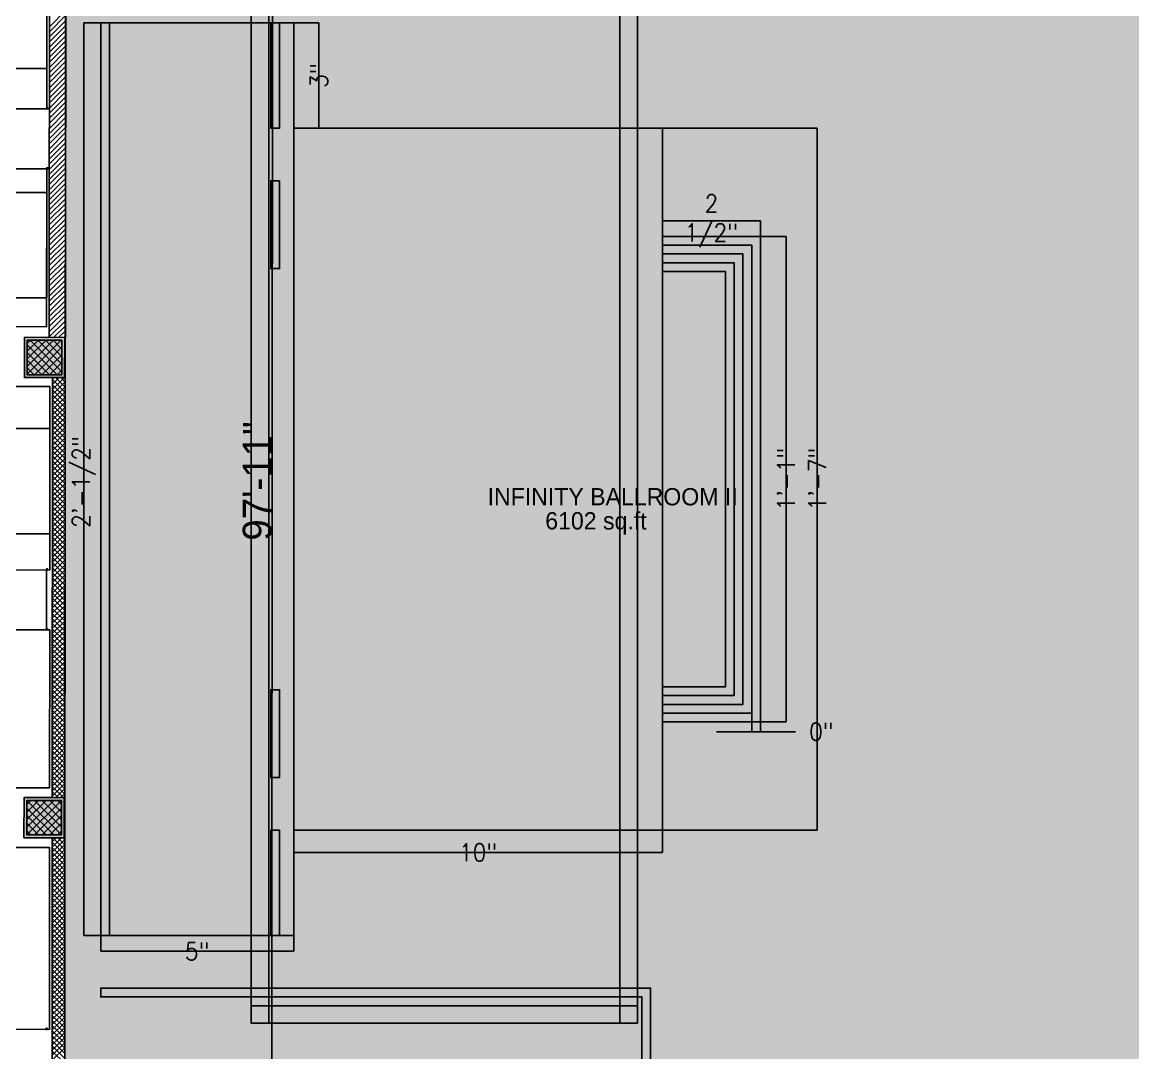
# Model space of a CAD drawing. Header units: millimetres. Extents: x -957 to 3394, y -3 to 3008.
# Drawn here: x 683 to 1442, y 1147 to 1851 of the extents above; entities that cross this region are included whole.
import ezdxf

# ---------------------------------------------------------------- set-up
doc = ezdxf.new("R2010")
doc.units = ezdxf.units.MM
for name, color, linetype in [('DIMENSION', 7, 'CONTINUOUS'), ('HATCH', 7, 'CONTINUOUS'), ('HATCHES', 7, 'CONTINUOUS'), ('PDF_FRAMING-COLUMN', 7, 'CONTINUOUS'), ('PDF_FRAMING-COLUMN_HATCH', 7, 'CONTINUOUS'), ('PDF_HATCH', 7, 'CONTINUOUS'), ('PDF_ID_LAYER', 7, 'CONTINUOUS'), ('PDF_SHREM-CAD_6_CABLE', 7, 'CONTINUOUS'), ('PDF_SHREM_ACOUSTIC_WALL', 7, 'CONTINUOUS'), ('PDF_TEXT', 7, 'CONTINUOUS'), ('PRE-FUNCTION', 7, 'CONTINUOUS'), ('TOIFA', 7, 'CONTINUOUS')]:
    doc.layers.add(name, color=color, linetype=linetype)
doc.styles.add('PDF_ARIAL', font='PDF_ARIAL')
doc.styles.get("Standard").update_dxf_attribs({"font": 'STANDARD'})
doc.dimstyles.get("Standard").update_dxf_attribs({"dimscale": 4, "dimtxt": 3, "dimasz": 3, "dimexe": 0, "dimexo": 0, "dimgap": 0.09, "dimtad": 0, "dimtoh": 1, "dimdec": 0, "dimlunit": 4, "dimtxsty": 'STANDARD', "dimcen": 0.09, "dimclrd": 256, "dimclre": 256, "dimclrt": 256, "dimadec": 0, "dimazin": 0, "dimtfac": 1, "dimtdec": 4, "dimtofl": 0, "dimtmove": 0, "dimatfit": 3, "dimfxl": 1, "dimtolj": 1, "dimtzin": 0, "dimarcsym": 0})

# ---------------------------------------------------------------- blocks, each defined once
blk = doc.blocks.new('*D1')
at = {"layer": 'DIMENSION', "linetype": 'ByBlock', "lineweight": -2}
for p, q in [((1120.29, 1778.71), (1226.17, 1778.71)), ((1226.17, 1778.71), (1226.17, 1298.71)), ((1120.29, 1298.71), (1226.17, 1298.71))]:
    blk.add_line(p, q, dxfattribs=at)
for points in [[(1226.17, 1778.71), (1228.17, 1766.71), (1224.17, 1766.71)], [(1226.17, 1298.71), (1224.17, 1310.71), (1228.17, 1310.71)]]:
    blk.add_solid(points, dxfattribs=at)
at = {"layer": 'DIMENSION', "linetype": 'CONTINUOUS', "lineweight": -2, "insert": (1226.17, 1538.71), "char_height": 12, "width": 34.6667, "attachment_point": 5, "rotation": 90}
blk.add_mtext('1\'-7"', dxfattribs=at)
blk = doc.blocks.new('*D2')
at = {"layer": 'DIMENSION', "linetype": 'ByBlock', "lineweight": -2}
for p, q in [((1120.29, 1715.3), (1187.29, 1715.3)), ((1120.29, 1704.71), (1120.29, 1715.3)), ((1187.29, 1704.71), (1187.29, 1715.3))]:
    blk.add_line(p, q, dxfattribs=at)
for points in [[(1120.29, 1715.3), (1132.29, 1717.3), (1132.29, 1713.3)], [(1187.29, 1715.3), (1175.29, 1713.3), (1175.29, 1717.3)]]:
    blk.add_solid(points, dxfattribs=at)
at = {"layer": 'DIMENSION', "linetype": 'CONTINUOUS', "lineweight": -2, "insert": (1153.79, 1715.3), "char_height": 12, "width": 48.3333, "attachment_point": 5}
blk.add_mtext('2 1/2"', dxfattribs=at)
blk = doc.blocks.new('*D3')
at = {"layer": 'DIMENSION', "linetype": 'ByBlock', "lineweight": -2}
for p, q in [((1187.29, 1704.71), (1204.76, 1704.71)), ((1204.76, 1704.71), (1204.76, 1372.71)), ((1187.29, 1372.71), (1204.76, 1372.71))]:
    blk.add_line(p, q, dxfattribs=at)
for points in [[(1204.76, 1704.71), (1206.76, 1692.71), (1202.76, 1692.71)], [(1204.76, 1372.71), (1202.76, 1384.71), (1206.76, 1384.71)]]:
    blk.add_solid(points, dxfattribs=at)
at = {"layer": 'DIMENSION', "linetype": 'CONTINUOUS', "lineweight": -2, "insert": (1204.76, 1538.71), "char_height": 12, "width": 32, "attachment_point": 5, "rotation": 90}
blk.add_mtext('1\'-1"', dxfattribs=at)
blk = doc.blocks.new('*D4')
at = {"layer": 'DIMENSION', "linetype": 'ByBlock', "lineweight": -2}
for p, q in [((1181.29, 1378.71), (1181.29, 1366.03)), ((1187.29, 1378.71), (1187.29, 1366.03)), ((1157.29, 1366.03), (1211.29, 1366.03))]:
    blk.add_line(p, q, dxfattribs=at)
for points in [[(1181.29, 1366.03), (1169.29, 1364.03), (1169.29, 1368.03)], [(1187.29, 1366.03), (1199.29, 1368.03), (1199.29, 1364.03)]]:
    blk.add_solid(points, dxfattribs=at)
at = {"layer": 'DIMENSION', "linetype": 'CONTINUOUS', "lineweight": -2, "insert": (1228.94, 1366.03), "char_height": 12, "width": 14, "attachment_point": 5}
blk.add_mtext('0"', dxfattribs=at)
blk = doc.blocks.new('*D5')
at = {"layer": 'DIMENSION', "linetype": 'ByBlock', "lineweight": -2}
for p, q in [((868.29, 1298.71), (868.29, 1283.51)), ((1120.29, 1298.71), (1120.29, 1283.51)), ((1120.29, 1283.51), (868.29, 1283.51))]:
    blk.add_line(p, q, dxfattribs=at)
for points in [[(868.29, 1283.51), (880.29, 1285.51), (880.29, 1281.51)], [(1120.29, 1283.51), (1108.29, 1281.51), (1108.29, 1285.51)]]:
    blk.add_solid(points, dxfattribs=at)
at = {"layer": 'DIMENSION', "linetype": 'CONTINUOUS', "lineweight": -2, "insert": (994.29, 1283.51), "char_height": 12, "width": 20.6667, "attachment_point": 5}
blk.add_mtext('10"', dxfattribs=at)
blk = doc.blocks.new('*D6')
at = {"layer": 'DIMENSION', "linetype": 'ByBlock', "lineweight": -2}
for p, q in [((736.29, 1226.71), (736.29, 1215.9)), ((868.29, 1226.71), (868.29, 1215.9)), ((736.29, 1215.9), (868.29, 1215.9))]:
    blk.add_line(p, q, dxfattribs=at)
for points in [[(736.29, 1215.9), (748.29, 1217.9), (748.29, 1213.9)], [(868.29, 1215.9), (856.29, 1213.9), (856.29, 1217.9)]]:
    blk.add_solid(points, dxfattribs=at)
at = {"layer": 'DIMENSION', "linetype": 'CONTINUOUS', "lineweight": -2, "insert": (802.29, 1215.9), "char_height": 12, "width": 14, "attachment_point": 5}
blk.add_mtext('5"', dxfattribs=at)
blk = doc.blocks.new('*D7')
at = {"layer": 'DIMENSION', "linetype": 'ByBlock', "lineweight": -2}
for p, q in [((868.29, 1850.71), (885.45, 1850.71)), ((885.45, 1850.71), (885.45, 1778.71)), ((868.29, 1778.71), (885.45, 1778.71))]:
    blk.add_line(p, q, dxfattribs=at)
for points in [[(885.45, 1850.71), (887.45, 1838.71), (883.45, 1838.71)], [(885.45, 1778.71), (883.45, 1790.71), (887.45, 1790.71)]]:
    blk.add_solid(points, dxfattribs=at)
at = {"layer": 'DIMENSION', "linetype": 'CONTINUOUS', "lineweight": -2, "insert": (885.45, 1814.71), "char_height": 12, "width": 14, "attachment_point": 5, "rotation": 90}
blk.add_mtext('3"', dxfattribs=at)
blk = doc.blocks.new('*D13')
at = {"layer": 'DIMENSION', "linetype": 'ByBlock', "lineweight": -2}
for p, q in [((724.79, 1850.71), (724.79, 1226.71)), ((736.29, 1850.71), (724.79, 1850.71)), ((736.29, 1226.71), (724.79, 1226.71))]:
    blk.add_line(p, q, dxfattribs=at)
for points in [[(724.79, 1850.71), (726.79, 1838.71), (722.79, 1838.71)], [(724.79, 1226.71), (722.79, 1238.71), (726.79, 1238.71)]]:
    blk.add_solid(points, dxfattribs=at)
at = {"layer": 'DIMENSION', "linetype": 'CONTINUOUS', "lineweight": -2, "insert": (724.79, 1536.78), "char_height": 12, "width": 53.3333, "attachment_point": 5, "rotation": 90}
blk.add_mtext('2\'-1/2"', dxfattribs=at)

msp = doc.modelspace()

# ---------------------------------------------------------------- hatches: boundary and pattern name
at = {"layer": 'HATCH'}
h = msp.add_hatch(color=178, dxfattribs=at)
h.paths.add_polyline_path([(868.29, 1850.71), (736.29, 1850.71), (736.29, 1226.71), (868.29, 1226.71)], flags=0)
h.paths.add_polyline_path([(1120.29, 1778.71), (868.29, 1778.71), (868.29, 1298.71), (1120.29, 1298.71)], flags=0)
h.paths.add_polyline_path([(1163.29, 1680.71), (1120.29, 1680.71), (1120.29, 1396.71), (1163.29, 1396.71)], flags=0)
h.paths.add_polyline_path([(1169.29, 1686.71), (1120.29, 1686.71), (1120.29, 1680.71), (1163.29, 1680.71), (1163.29, 1396.71), (1120.29, 1396.71), (1120.29, 1390.71), (1169.29, 1390.71)], flags=0)
h.paths.add_polyline_path([(1175.29, 1692.71), (1120.29, 1692.71), (1120.29, 1686.71), (1169.29, 1686.71), (1169.29, 1390.71), (1120.29, 1390.71), (1120.29, 1384.71), (1175.29, 1384.71)], flags=0)
h = msp.add_hatch(dxfattribs=at)
h.set_pattern_fill('ANSI31', color=9, style=0)
h.set_pattern_definition([])
h.paths.add_polyline_path([(736.29, 1226.71), (742.29, 1226.71), (742.29, 1850.71), (736.29, 1850.71)], flags=0)
h.paths.add_polyline_path([(852.55, 1682.71), (858.55, 1682.71), (858.55, 1742.71), (852.55, 1742.71)], flags=0)
h.paths.add_polyline_path([(852.55, 1778.71), (858.55, 1778.71), (858.55, 1850.71), (852.55, 1850.71)], flags=0)
h.paths.add_polyline_path([(858.55, 1394.71), (852.55, 1394.71), (852.55, 1334.71), (858.55, 1334.71)], flags=0)
h.paths.add_polyline_path([(858.55, 1298.71), (852.55, 1298.71), (852.55, 1226.71), (858.55, 1226.71)], flags=0)
h = msp.add_hatch(color=178, dxfattribs=at)
h.paths.add_polyline_path([(1175.29, 1384.71), (1120.29, 1384.71), (1120.29, 1378.71), (1181.29, 1378.71), (1181.29, 1698.71), (1120.29, 1698.71), (1120.29, 1692.71), (1175.29, 1692.71)], flags=0)
h.paths.add_polyline_path([(1187.29, 1704.71), (1120.29, 1704.71), (1120.29, 1698.71), (1181.29, 1698.71), (1181.29, 1378.71), (1120.29, 1378.71), (1120.29, 1372.71), (1187.29, 1372.71)], flags=0)
at = {"layer": 'HATCHES'}
msp.add_hatch(color=253, dxfattribs=at).paths.add_polyline_path([(3284.08, 953.45), (3285.08, 2124.7), (712.53, 2126.9), (711.53, 951.72)], flags=0)
at = {"layer": 'TOIFA'}
h = msp.add_hatch(dxfattribs=at)
h.set_pattern_fill('GOST_GROUND', color=256, style=0)
h.set_pattern_definition([])
h.paths.add_polyline_path([(839.16, 1898.71), (851.16, 1898.71), (851.16, 1910.71), (839.16, 1910.71)], flags=0)
h.paths.add_polyline_path([(1103.16, 1910.71), (1091.16, 1910.71), (1091.16, 1898.71), (1103.16, 1898.71)], flags=0)
h.paths.add_polyline_path([(1103.16, 1166.71), (1103.16, 1178.71), (1091.16, 1178.71), (1091.16, 1166.71)], flags=0)
h.paths.add_polyline_path([(851.16, 1166.71), (851.16, 1178.71), (839.16, 1178.71), (839.16, 1166.71)], flags=0)
h = msp.add_hatch(dxfattribs=at)
h.set_pattern_fill('GOST_GROUND', color=256, style=0)
h.set_pattern_definition([])
h.paths.add_polyline_path([(851.16, 1898.71), (839.16, 1898.71), (839.16, 1178.71), (851.16, 1178.71)], flags=0)
h = msp.add_hatch(dxfattribs=at)
h.set_pattern_fill('GOST_GROUND', color=256, style=0)
h.set_pattern_definition([])
h.paths.add_polyline_path([(1103.16, 1898.71), (1091.16, 1898.71), (1091.16, 1178.71), (1103.16, 1178.71)], flags=0)
h = msp.add_hatch(dxfattribs=at)
h.set_pattern_fill('GOST_GROUND', color=256, style=0)
h.set_pattern_definition([])
h.paths.add_polyline_path([(1091.16, 1166.71), (1091.16, 1178.71), (851.16, 1178.71), (851.16, 1166.71)], flags=0)

# ---------------------------------------------------------------- linework, layer by layer
at = {"layer": 'HATCHES', "color": 253}
msp.add_lwpolyline([(712.53, 2126.9), (3285.08, 2124.7), (3284.08, 953.45), (711.53, 951.72), (712.53, 2126.9)], dxfattribs=at)
at = {"layer": 'PDF_FRAMING-COLUMN'}
for points in [[(684.15, 1635.7), (711.68, 1635.67), (711.65, 1608.14), (684.12, 1608.16)], [(686.11, 1633.73), (709.71, 1633.71), (709.69, 1610.11), (686.09, 1610.13)], [(683.85, 1293.52), (711.39, 1293.5), (711.41, 1321.03), (683.88, 1321.05)], [(685.82, 1295.49), (709.42, 1295.47), (709.44, 1319.07), (685.84, 1319.09)]]:
    msp.add_lwpolyline(points, close=True, dxfattribs=at)
at = {"layer": 'PDF_FRAMING-COLUMN_HATCH'}
for points in [[(686.09, 1610.51), (709.33, 1633.71)], [(686.1, 1620.94), (698.9, 1633.72)], [(686.1, 1615.72), (704.12, 1633.71)], [(686.11, 1631.37), (688.47, 1633.73)], [(686.11, 1626.15), (693.69, 1633.72)], [(709.69, 1612.05), (688.06, 1633.73)], [(709.7, 1617.27), (693.27, 1633.72)], [(709.7, 1622.48), (698.49, 1633.72)], [(709.7, 1627.7), (703.7, 1633.71)], [(709.71, 1632.91), (708.91, 1633.71)], [(701.21, 1610.12), (686.1, 1625.24)], [(706.42, 1610.11), (686.11, 1630.46)], [(690.93, 1610.13), (709.71, 1628.87)], [(695.99, 1610.12), (686.1, 1620.03)], [(696.14, 1610.12), (709.7, 1623.66)], [(701.35, 1610.12), (709.7, 1618.44)], [(690.78, 1610.13), (686.1, 1614.81)], [(706.57, 1610.11), (709.69, 1613.23)], [(685.82, 1295.49), (709.44, 1319.07)], [(685.83, 1305.92), (699.01, 1319.07)], [(685.83, 1300.7), (704.23, 1319.07)], [(709.42, 1295.47), (685.84, 1319.09)], [(685.84, 1316.35), (688.58, 1319.08)], [(685.84, 1311.13), (693.8, 1319.08)], [(704.21, 1295.47), (685.84, 1313.87)], [(691.04, 1295.48), (709.44, 1313.85)], [(709.42, 1300.68), (691.06, 1319.08)], [(709.43, 1305.9), (696.27, 1319.08)], [(709.43, 1311.11), (701.49, 1319.07)], [(709.44, 1316.33), (706.7, 1319.07)], [(698.99, 1295.48), (685.83, 1308.66)], [(696.25, 1295.48), (709.43, 1308.64)], [(688.56, 1295.49), (685.82, 1298.23)], [(693.78, 1295.48), (685.83, 1303.44)], [(701.47, 1295.47), (709.43, 1303.42)], [(706.68, 1295.47), (709.42, 1298.21)]]:
    msp.add_lwpolyline(points, dxfattribs=at)
for points in [[(684.15, 1635.7), (711.68, 1635.67), (684.12, 1608.16), (711.65, 1608.14)], [(686.11, 1633.73), (709.71, 1633.71), (686.09, 1610.13), (709.69, 1610.11)], [(683.85, 1293.52), (711.39, 1293.5), (683.88, 1321.05), (711.41, 1321.03)], [(685.82, 1295.49), (709.42, 1295.47), (685.84, 1319.09), (709.44, 1319.07)]]:
    msp.add_solid(points, dxfattribs=at)
at = {"layer": 'PDF_HATCH'}
for points in [[(701.28, 1848.08), (712.3, 1859.08)], [(701.28, 1844.6), (712.3, 1855.61)], [(701.27, 1841.13), (712.3, 1852.13)], [(701.27, 1837.65), (712.29, 1848.65)], [(701.27, 1834.17), (712.29, 1845.18)], [(701.26, 1827.22), (712.28, 1838.22)], [(701.27, 1830.7), (712.29, 1841.7)], [(701.26, 1823.74), (712.28, 1834.75)], [(701.26, 1820.27), (712.28, 1831.27)], [(701.25, 1816.79), (712.28, 1827.79)], [(701.25, 1813.32), (712.27, 1824.32)], [(701.24, 1806.36), (712.27, 1817.37)], [(701.25, 1809.84), (712.27, 1820.84)], [(701.24, 1802.89), (712.26, 1813.89)], [(701.24, 1799.41), (712.26, 1810.41)], [(701.24, 1795.93), (712.26, 1806.94)], [(701.23, 1792.46), (712.25, 1803.46)], [(701.23, 1788.98), (712.25, 1799.98)], [(701.22, 1782.03), (712.25, 1793.03)], [(701.23, 1785.5), (712.25, 1796.51)], [(701.22, 1778.55), (712.24, 1789.56)], [(701.22, 1775.08), (712.24, 1786.08)], [(701.21, 1771.6), (712.24, 1782.6)], [(701.21, 1768.12), (712.23, 1779.13)], [(701.21, 1764.65), (712.23, 1775.65)], [(701.21, 1761.17), (712.23, 1772.17)], [(701.2, 1757.69), (712.22, 1768.7)], [(701.2, 1754.22), (712.22, 1765.22)], [(701.2, 1750.74), (712.22, 1761.74)], [(701.19, 1747.27), (712.22, 1758.27)], [(701.19, 1743.79), (712.21, 1754.79)], [(701.18, 1736.84), (712.21, 1747.84)], [(701.19, 1740.31), (712.21, 1751.32)], [(701.18, 1733.36), (712.2, 1744.36)], [(701.18, 1729.88), (712.2, 1740.89)], [(701.17, 1722.93), (712.19, 1733.93)], [(701.18, 1726.41), (712.2, 1737.41)], [(701.16, 1712.5), (712.19, 1723.5)], [(701.17, 1719.45), (712.19, 1730.46)], [(701.17, 1715.98), (712.19, 1726.98)], [(701.16, 1709.03), (712.18, 1720.03)], [(701.16, 1705.55), (712.18, 1716.55)], [(701.15, 1698.6), (712.17, 1709.6)], [(701.16, 1702.07), (712.18, 1713.08)], [(701.15, 1695.12), (712.17, 1706.12)], [(701.15, 1691.64), (712.17, 1702.65)], [(701.14, 1688.17), (712.17, 1699.17)], [(701.14, 1684.69), (712.16, 1695.69)], [(701.13, 1677.74), (712.16, 1688.74)], [(701.14, 1681.21), (712.16, 1692.22)], [(701.13, 1674.26), (712.15, 1685.27)], [(701.13, 1670.79), (712.15, 1681.79)], [(701.13, 1667.31), (712.15, 1678.31)], [(701.12, 1663.83), (712.14, 1674.84)], [(701.12, 1660.36), (712.14, 1671.36)], [(701.11, 1653.4), (712.14, 1664.41)], [(701.12, 1656.88), (712.14, 1667.88)], [(701.11, 1649.93), (712.13, 1660.93)], [(701.11, 1646.45), (712.13, 1657.45)], [(701.1, 1642.98), (712.13, 1653.98)], [(701.1, 1639.5), (712.12, 1650.5)], [(701.1, 1636.02), (712.12, 1647.03)], [(704.23, 1635.68), (712.12, 1643.55)], [(707.71, 1635.68), (712.11, 1640.07)], [(711.19, 1635.67), (712.11, 1636.6)], [(703.35, 1607.01), (704.49, 1608.15)], [(703.35, 1603.54), (707.97, 1608.14)], [(703.35, 1600.06), (711.44, 1608.14)], [(712.08, 1598.05), (703.35, 1606.79)], [(703.35, 1596.59), (712.08, 1605.31)], [(712.08, 1594.57), (703.35, 1603.31)], [(712.08, 1601.53), (705.47, 1608.15)], [(712.08, 1605), (708.95, 1608.14)], [(703.34, 1593.11), (712.08, 1601.83)], [(703.34, 1589.63), (712.08, 1598.36)], [(703.34, 1586.16), (712.08, 1594.88)], [(712.07, 1591.1), (703.35, 1599.84)], [(712.07, 1587.62), (703.35, 1596.36)], [(703.33, 1582.68), (712.07, 1591.4)], [(703.33, 1579.2), (712.07, 1587.93)], [(712.07, 1584.15), (703.34, 1592.88)], [(712.06, 1580.67), (703.34, 1589.41)], [(703.33, 1575.73), (712.07, 1584.45)], [(712.06, 1573.72), (703.33, 1582.46)], [(703.33, 1572.25), (712.06, 1580.98)], [(712.06, 1577.19), (703.34, 1585.93)], [(703.32, 1568.77), (712.06, 1577.5)], [(703.32, 1565.3), (712.06, 1574.02)], [(712.05, 1570.24), (703.33, 1578.98)], [(712.05, 1566.76), (703.33, 1575.5)], [(712.05, 1563.29), (703.33, 1572.03)], [(703.31, 1558.35), (712.05, 1567.07)], [(703.32, 1561.82), (712.06, 1570.55)], [(712.05, 1559.81), (703.32, 1568.55)], [(712.04, 1556.33), (703.32, 1565.07)], [(703.3, 1547.92), (712.04, 1556.64)], [(703.31, 1554.87), (712.05, 1563.59)], [(703.31, 1551.39), (712.05, 1560.12)], [(712.04, 1549.38), (703.31, 1558.12)], [(712.04, 1552.86), (703.32, 1561.6)], [(703.3, 1544.44), (712.04, 1553.16)], [(703.3, 1540.96), (712.04, 1549.69)], [(712.03, 1545.91), (703.31, 1554.64)], [(712.03, 1542.43), (703.31, 1551.17)], [(703.29, 1534.01), (712.03, 1542.74)], [(712.03, 1538.95), (703.3, 1547.69)], [(703.3, 1537.49), (712.03, 1546.21)], [(712.03, 1535.48), (703.3, 1544.22)], [(703.29, 1530.54), (712.03, 1539.26)], [(703.29, 1527.06), (712.03, 1535.78)], [(712.02, 1525.05), (703.29, 1533.79)], [(712.02, 1532), (703.3, 1540.74)], [(712.02, 1528.52), (703.3, 1537.26)], [(703.28, 1523.58), (712.02, 1532.31)], [(703.28, 1520.11), (712.02, 1528.83)], [(712.01, 1521.57), (703.29, 1530.31)], [(712.01, 1518.1), (703.29, 1526.83)], [(703.27, 1513.15), (712.01, 1521.88)], [(703.27, 1509.68), (712.01, 1518.4)], [(703.28, 1516.63), (712.02, 1525.35)], [(712.01, 1514.62), (703.28, 1523.36)], [(712, 1511.14), (703.28, 1519.88)], [(703.27, 1506.2), (712.01, 1514.92)], [(712, 1504.19), (703.27, 1512.93)], [(703.27, 1502.72), (712, 1511.45)], [(712, 1507.67), (703.28, 1516.4)], [(703.26, 1499.25), (712, 1507.97)], [(703.26, 1495.77), (712, 1504.5)], [(712, 1500.71), (703.27, 1509.45)], [(711.99, 1497.24), (703.27, 1505.98)], [(703.25, 1488.82), (711.99, 1497.54)], [(703.26, 1492.3), (712, 1501.02)], [(711.99, 1490.28), (703.26, 1499.02)], [(711.99, 1493.76), (703.27, 1502.5)], [(703.25, 1485.34), (711.99, 1494.07)], [(703.25, 1481.87), (711.99, 1490.59)], [(711.98, 1479.86), (703.25, 1488.59)], [(711.98, 1486.81), (703.26, 1495.55)], [(711.98, 1483.33), (703.26, 1492.07)], [(703.24, 1478.39), (711.98, 1487.11)], [(703.24, 1474.91), (711.98, 1483.64)], [(711.97, 1476.38), (703.25, 1485.12)], [(711.97, 1472.9), (703.25, 1481.64)], [(703.23, 1464.49), (711.97, 1473.21)], [(703.24, 1471.44), (711.98, 1480.16)], [(711.97, 1469.43), (703.24, 1478.17)], [(703.24, 1467.96), (711.97, 1476.69)], [(711.97, 1465.95), (703.24, 1474.69)], [(703.23, 1461.01), (711.97, 1469.73)], [(703.23, 1457.53), (711.97, 1466.26)], [(711.96, 1462.47), (703.24, 1471.21)], [(711.96, 1459), (703.24, 1467.74)], [(703.22, 1454.06), (711.96, 1462.78)], [(703.22, 1450.58), (711.96, 1459.3)], [(711.96, 1455.52), (703.23, 1464.26)], [(711.95, 1452.04), (703.23, 1460.78)], [(703.22, 1447.1), (711.96, 1455.83)], [(711.95, 1445.09), (703.22, 1453.83)], [(703.22, 1443.63), (711.95, 1452.35)], [(711.94, 1441.62), (703.22, 1450.35)], [(711.95, 1448.57), (703.23, 1457.31)], [(703.21, 1440.15), (711.95, 1448.87)], [(703.21, 1436.67), (711.95, 1445.4)], [(711.94, 1438.14), (703.22, 1446.88)], [(711.94, 1434.66), (703.22, 1443.4)], [(703.2, 1429.72), (711.94, 1438.45)], [(703.2, 1426.25), (711.94, 1434.97)], [(703.21, 1433.2), (711.95, 1441.92)], [(711.94, 1431.19), (703.21, 1439.93)], [(711.93, 1427.71), (703.21, 1436.45)], [(703.19, 1419.29), (711.93, 1428.02)], [(703.2, 1422.77), (711.94, 1431.49)], [(711.93, 1420.76), (703.2, 1429.5)], [(711.93, 1424.23), (703.21, 1432.97)], [(703.19, 1415.82), (711.93, 1424.54)], [(703.19, 1412.34), (711.93, 1421.06)], [(711.92, 1417.28), (703.2, 1426.02)], [(711.92, 1413.8), (703.2, 1422.54)], [(703.18, 1405.39), (711.92, 1414.11)], [(711.92, 1410.33), (703.19, 1419.07)], [(703.19, 1408.86), (711.92, 1417.59)], [(711.92, 1406.85), (703.19, 1415.59)], [(711.91, 1403.38), (703.19, 1412.11)], [(703.18, 1401.91), (711.92, 1410.63)], [(703.18, 1398.43), (711.92, 1407.16)], [(711.91, 1396.42), (703.18, 1405.16)], [(711.91, 1399.9), (703.19, 1408.64)], [(703.17, 1394.96), (711.91, 1403.68)], [(703.17, 1391.48), (711.91, 1400.21)], [(711.9, 1392.95), (703.18, 1401.69)], [(711.9, 1389.47), (703.18, 1398.21)], [(703.16, 1384.53), (711.9, 1393.25)], [(703.16, 1381.05), (711.9, 1389.78)], [(703.17, 1388.01), (711.91, 1396.73)], [(711.9, 1385.99), (703.17, 1394.73)], [(711.89, 1382.52), (703.17, 1391.26)], [(703.16, 1377.58), (711.9, 1386.3)], [(711.89, 1375.57), (703.16, 1384.3)], [(703.16, 1374.1), (711.89, 1382.82)], [(711.89, 1379.04), (703.17, 1387.78)], [(703.15, 1370.62), (711.89, 1379.35)], [(703.15, 1367.15), (711.89, 1375.87)], [(711.89, 1372.09), (703.16, 1380.83)], [(711.88, 1368.61), (703.16, 1377.35)], [(703.14, 1360.2), (711.88, 1368.92)], [(703.15, 1363.67), (711.89, 1372.4)], [(711.88, 1361.66), (703.15, 1370.4)], [(711.87, 1358.18), (703.15, 1366.92)], [(711.88, 1365.14), (703.16, 1373.88)], [(703.14, 1356.72), (711.88, 1365.44)], [(703.14, 1353.24), (711.88, 1361.97)], [(711.87, 1351.23), (703.14, 1359.97)], [(711.87, 1354.71), (703.15, 1363.45)], [(703.13, 1349.77), (711.87, 1358.49)], [(703.13, 1346.29), (711.87, 1355.01)], [(703.13, 1342.81), (711.87, 1351.54)], [(711.86, 1347.75), (703.14, 1356.49)], [(711.86, 1344.28), (703.14, 1353.02)], [(703.12, 1335.86), (711.86, 1344.58)], [(711.86, 1340.8), (703.13, 1349.54)], [(703.13, 1339.34), (711.86, 1348.06)], [(711.86, 1337.33), (703.13, 1346.06)], [(703.12, 1332.38), (711.86, 1341.11)], [(703.12, 1328.91), (711.86, 1337.63)], [(711.85, 1333.85), (703.13, 1342.59)], [(711.85, 1330.37), (703.13, 1339.11)], [(703.11, 1325.43), (711.85, 1334.16)], [(703.11, 1321.96), (711.85, 1330.68)], [(711.85, 1326.9), (703.12, 1335.64)], [(711.84, 1323.42), (703.12, 1332.16)], [(710.76, 1321.03), (703.12, 1328.68)], [(707.28, 1321.03), (703.11, 1325.21)], [(703.8, 1321.04), (703.11, 1321.73)], [(705.67, 1321.04), (711.85, 1327.2)], [(709.15, 1321.03), (711.84, 1323.73)], [(703.08, 1290.67), (705.93, 1293.5)], [(703.08, 1287.19), (709.4, 1293.5)], [(703.08, 1283.72), (711.82, 1292.44)], [(711.81, 1285.18), (703.5, 1293.51)], [(711.81, 1288.66), (706.98, 1293.5)], [(711.82, 1292.13), (710.45, 1293.5)], [(703.07, 1276.76), (711.81, 1285.49)], [(711.81, 1281.7), (703.08, 1290.44)], [(703.08, 1280.24), (711.81, 1288.96)], [(711.81, 1278.23), (703.08, 1286.97)], [(711.8, 1274.75), (703.08, 1283.49)], [(703.07, 1273.29), (711.81, 1282.01)], [(703.07, 1269.81), (711.81, 1278.53)], [(711.8, 1267.8), (703.07, 1276.54)], [(711.8, 1271.28), (703.08, 1280.01)], [(703.06, 1266.33), (711.8, 1275.06)], [(703.06, 1262.86), (711.8, 1271.58)], [(703.06, 1259.38), (711.8, 1268.11)], [(711.79, 1264.32), (703.07, 1273.06)], [(711.79, 1260.85), (703.07, 1269.59)], [(703.05, 1255.91), (711.79, 1264.63)], [(703.05, 1252.43), (711.79, 1261.15)], [(711.79, 1257.37), (703.06, 1266.11)], [(711.78, 1253.89), (703.06, 1262.63)], [(703.05, 1248.95), (711.79, 1257.68)], [(711.78, 1246.94), (703.05, 1255.68)], [(703.05, 1245.48), (711.78, 1254.2)], [(711.78, 1250.42), (703.06, 1259.16)], [(703.04, 1242), (711.78, 1250.72)], [(703.04, 1238.52), (711.78, 1247.25)], [(711.78, 1243.46), (703.05, 1252.2)], [(711.77, 1239.99), (703.05, 1248.73)], [(711.77, 1236.51), (703.05, 1245.25)], [(703.03, 1231.57), (711.77, 1240.29)], [(703.04, 1235.05), (711.78, 1243.77)], [(711.77, 1233.04), (703.04, 1241.77)], [(711.76, 1229.56), (703.04, 1238.3)], [(703.03, 1228.09), (711.77, 1236.82)], [(703.03, 1224.62), (711.77, 1233.34)], [(711.76, 1222.61), (703.03, 1231.35)], [(711.76, 1226.08), (703.04, 1234.82)], [(703.02, 1221.14), (711.76, 1229.87)], [(703.02, 1217.67), (711.76, 1226.39)], [(703.02, 1214.19), (711.76, 1222.91)], [(711.75, 1219.13), (703.03, 1227.87)], [(711.75, 1215.65), (703.03, 1224.39)], [(703.01, 1207.24), (711.75, 1215.96)], [(711.75, 1212.18), (703.02, 1220.92)], [(703.02, 1210.71), (711.75, 1219.44)], [(711.75, 1208.7), (703.02, 1217.44)], [(703.01, 1203.76), (711.75, 1212.48)], [(703.01, 1200.28), (711.75, 1209.01)], [(711.74, 1205.22), (703.02, 1213.96)], [(711.74, 1201.75), (703.02, 1210.49)], [(703, 1196.81), (711.74, 1205.53)], [(703, 1193.33), (711.74, 1202.05)], [(711.74, 1198.27), (703.01, 1207.01)], [(711.73, 1194.8), (703.01, 1203.53)], [(711.73, 1191.32), (703.01, 1200.06)], [(703, 1189.85), (711.74, 1198.58)], [(711.73, 1187.84), (703, 1196.58)], [(703, 1186.38), (711.73, 1195.1)], [(711.72, 1184.37), (703, 1193.11)], [(702.99, 1182.9), (711.73, 1191.63)], [(702.99, 1179.43), (711.73, 1188.15)], [(702.99, 1175.95), (711.73, 1184.67)], [(711.72, 1180.89), (703, 1189.63)], [(711.72, 1177.41), (703, 1186.15)], [(702.98, 1172.47), (711.72, 1181.2)], [(702.98, 1169), (711.72, 1177.72)], [(711.72, 1173.94), (702.99, 1182.68)], [(711.71, 1170.46), (702.99, 1179.2)], [(702.97, 1162.04), (711.71, 1170.77)], [(702.98, 1165.52), (711.72, 1174.24)], [(711.71, 1163.51), (702.98, 1172.25)], [(711.71, 1166.99), (702.99, 1175.72)], [(702.97, 1158.57), (711.71, 1167.29)], [(702.97, 1155.09), (711.71, 1163.82)], [(711.7, 1153.08), (702.97, 1161.82)], [(711.7, 1160.03), (702.98, 1168.77)], [(711.7, 1156.56), (702.98, 1165.3)], [(702.96, 1148.14), (711.7, 1156.86)], [(702.97, 1151.62), (711.7, 1160.34)], [(711.7, 1149.6), (702.97, 1158.34)], [(711.69, 1146.13), (702.97, 1154.87)], [(702.96, 1144.66), (711.7, 1153.39)], [(702.96, 1141.19), (711.7, 1149.91)], [(711.69, 1139.17), (702.96, 1147.91)], [(711.69, 1142.65), (702.97, 1151.39)]]:
    msp.add_lwpolyline(points, dxfattribs=at)
at = {"layer": 'PDF_ID_LAYER'}
for points in [[(684.59, 2154.85), (676.29, 2154.86), (676.25, 2101.18), (699.73, 2101.16), (699.6, 1957.01), (676.12, 1957.03), (676.09, 1916.13), (699.57, 1916.11), (699.46, 1791.82)], [(699.46, 1791.82), (675.98, 1791.84), (675.95, 1750.94), (699.43, 1750.92)], [(699.43, 1750.92), (699.33, 1642.96), (675.85, 1642.98), (675.82, 1602.08), (701.58, 1602.05), (701.47, 1476.59), (675.71, 1476.61), (675.68, 1435.71), (701.44, 1435.69), (701.35, 1327.73), (675.58, 1327.75), (675.55, 1286.84), (701.31, 1286.82), (701.2, 1162.54), (675.44, 1162.56), (675.41, 1121.66), (701.17, 1121.63), (701.05, 977.11), (675.29, 977.13), (675.21, 890.2), (797.29, 890.09)], [(699.19, 1476.59), (699.16, 1435.69)]]:
    msp.add_lwpolyline(points, dxfattribs=at)
for points in [[(699.46, 1791.82), (700.19, 1791.82), (700.2, 1792.56), (699.46, 1792.56)], [(699.46, 1791.82), (700.19, 1791.82), (700.2, 1792.56), (699.46, 1792.56)], [(699.43, 1750.92), (700.16, 1750.92), (700.16, 1751.65), (699.43, 1751.65)], [(699.43, 1750.92), (700.16, 1750.92), (700.16, 1751.65), (699.43, 1751.65)], [(699.19, 1476.59), (699.93, 1476.59), (699.93, 1477.32), (699.19, 1477.33)], [(699.19, 1476.59), (699.93, 1476.59), (699.93, 1477.32), (699.19, 1477.33)], [(699.16, 1435.69), (699.89, 1435.69), (699.89, 1436.42), (699.16, 1436.42)], [(698.92, 1162.54), (699.66, 1162.54), (699.66, 1163.27), (698.92, 1163.27)], [(698.92, 1162.54), (699.66, 1162.54), (699.66, 1163.27), (698.92, 1163.27)]]:
    msp.add_lwpolyline(points, close=True, dxfattribs=at)
at = {"layer": 'PDF_SHREM-CAD_6_CABLE', "color": 253}
msp.add_lwpolyline([(712.53, 2126.9), (3285.08, 2124.7), (3284.08, 949.12), (711.53, 951.32)], close=True, dxfattribs=at)
at = {"layer": 'PDF_SHREM_ACOUSTIC_WALL'}
for points in [[(712.11, 1635.67), (701.1, 1635.68), (701.34, 1922.79), (712.36, 1922.78)], [(711.84, 1321.03), (703.11, 1321.04), (703.36, 1608.15), (712.09, 1608.14)]]:
    msp.add_lwpolyline(points, close=True, dxfattribs=at)
for points in [[(703.36, 1608.15), (712.09, 1608.14)], [(711.52, 940.71), (711.53, 951.33), (702.79, 951.33), (703.09, 1293.51), (711.82, 1293.5), (711.53, 951.33), (711.52, 940.71), (807.25, 940.63), (807.26, 951.64), (711.53, 951.72)]]:
    msp.add_lwpolyline(points, dxfattribs=at)
at = {"layer": 'PDF_TEXT'}
msp.add_lwpolyline([(853.94, 2126), (852.94, 952.39)], dxfattribs=at)
at = {"layer": 'PRE-FUNCTION'}
for points in [[(699.52, 1891.45), (627.52, 1891.45), (627.52, 1819.45), (699.52, 1819.45)], [(699.39, 1734.6), (627.39, 1734.6), (627.39, 1662.6), (699.39, 1662.6)], [(701.44, 1573.34), (629.44, 1573.34), (629.44, 1501.34), (701.44, 1501.34)]]:
    msp.add_lwpolyline(points, close=True, dxfattribs=at)
at = {"layer": 'TOIFA'}
for points in [[(851.16, 1178.71), (839.16, 1178.71), (839.16, 1898.71), (851.16, 1898.71)], [(1103.16, 1178.71), (1091.16, 1178.71), (1091.16, 1898.71), (1103.16, 1898.71)], [(736.29, 1850.71), (868.29, 1850.71), (868.29, 1226.71), (736.29, 1226.71)], [(736.29, 1850.71), (742.29, 1850.71), (742.29, 1226.71), (736.29, 1226.71)], [(858.55, 1850.71), (852.55, 1850.71), (852.55, 1778.71), (858.55, 1778.71)], [(1120.29, 1778.71), (868.29, 1778.71), (868.29, 1298.71), (1120.29, 1298.71)], [(858.55, 1742.71), (852.55, 1742.71), (852.55, 1682.71), (858.55, 1682.71)], [(858.55, 1334.71), (852.55, 1334.71), (852.55, 1394.71), (858.55, 1394.71)], [(858.55, 1226.71), (852.55, 1226.71), (852.55, 1298.71), (858.55, 1298.71)], [(1106.24, 1190.71), (736.29, 1190.71), (736.29, 1184.71), (1106.24, 1184.71), (1106.24, 951.33), (1112.24, 951.33), (1112.24, 1190.71)], [(851.16, 1166.71), (839.16, 1166.71), (839.16, 1178.71), (851.16, 1178.71)], [(1091.16, 1178.71), (851.16, 1178.71), (851.16, 1166.71), (1091.16, 1166.71)], [(1103.16, 1166.71), (1091.16, 1166.71), (1091.16, 1178.71), (1103.16, 1178.71)]]:
    msp.add_lwpolyline(points, close=True, dxfattribs=at)
for points in [[(1120.29, 1704.71), (1187.29, 1704.71), (1187.29, 1372.71), (1120.29, 1372.71)], [(1120.29, 1698.71), (1181.29, 1698.71), (1181.29, 1378.71), (1120.29, 1378.71)], [(1120.29, 1692.71), (1175.29, 1692.71), (1175.29, 1384.71), (1120.29, 1384.71)], [(1120.29, 1686.71), (1169.29, 1686.71), (1169.29, 1390.71), (1120.29, 1390.71)], [(1120.29, 1680.71), (1163.29, 1680.71), (1163.29, 1396.71), (1120.29, 1396.71)]]:
    msp.add_lwpolyline(points, dxfattribs=at)

# ---------------------------------------------------------------- texts
at = {"layer": 'PDF_TEXT', "attachment_point": 7, "style": 'PDF_ARIAL'}
for s, insert, char_height, width, rotation in [('97\'-11"', (853.33, 1496.64), 19.665, 83.0304, 89.951), ('INFINITY BALLROOM II', (1000.77, 1520.74), 11.7991, 169.7755, 359.951), ('6102 sq.ft', (1040.18, 1500.8), 11.799, 77.0262, 359.951)]:
    msp.add_mtext(s, dxfattribs=dict(at, insert=insert, char_height=char_height, width=width, rotation=rotation))

# ---------------------------------------------------------------- dimensions: what is measured, and where the dimension line sits
at = {"layer": 'DIMENSION'}
for base, p1, p2, picture, middle in [((724.79, 1226.71), (736.29, 1850.71), (736.29, 1226.71), '*D13', (724.79, 1536.78)), ((885.45, 1778.71), (868.29, 1850.71), (868.29, 1778.71), '*D7', (885.45, 1814.71)), ((1226.17, 1298.71), (1120.29, 1778.71), (1120.29, 1298.71), '*D1', (1226.17, 1538.71)), ((1204.76, 1372.71), (1187.29, 1704.71), (1187.29, 1372.71), '*D3', (1204.76, 1538.71))]:
    dim = msp.add_linear_dim(base=base, p1=p1, p2=p2, angle=90, dimstyle='Standard', dxfattribs=at)
    dim.commit()
    dim.dimension.update_dxf_attribs({"geometry": picture, "text_midpoint": middle})
for base, p1, p2, picture, middle in [((1187.29, 1715.3), (1120.29, 1704.71), (1187.29, 1704.71), '*D2', (1153.79, 1715.3)), ((1187.29, 1366.03), (1181.29, 1378.71), (1187.29, 1378.71), '*D4', (1218.58, 1366.03)), ((868.29, 1283.51), (1120.29, 1298.71), (868.29, 1298.71), '*D5', (994.29, 1283.51)), ((868.29, 1215.9), (736.29, 1226.71), (868.29, 1226.71), '*D6', (802.29, 1215.9))]:
    dim = msp.add_linear_dim(base=base, p1=p1, p2=p2, dimstyle='Standard', dxfattribs=at)
    dim.commit()
    dim.dimension.update_dxf_attribs({"geometry": picture, "text_midpoint": middle})

doc.saveas('drawing.dxf')
